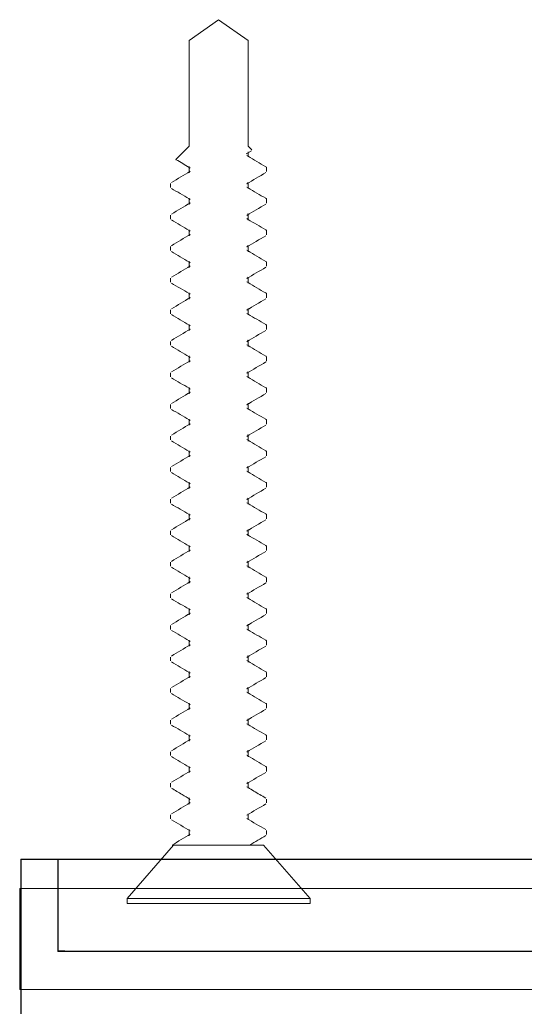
# Model space of a CAD drawing. Header units: inches. Extents: x -3.11 to 0.33, y 7.98 to 15.01.
# Drawn here: x -2.233 to -1.233, y 13.051 to 15.006 of the extents above; entities that cross this region are included whole.
import ezdxf

# ---------------------------------------------------------------- set-up
doc = ezdxf.new("R2010")
doc.units = ezdxf.units.IN
doc.header["$LTSCALE"] = 0.5
doc.header["$MEASUREMENT"] = 0
for name, color, linetype, lineweight in [('FABRIC-ROLL', 7, 'Continuous', 30), ('SHADE-BRACKET', 7, 'Continuous', 30), ('SHADE-BRACKET_SCREW', 7, 'Continuous', 5), ('SUB-BRACKET', 7, 'Continuous', 18)]:
    doc.layers.add(name, color=color, linetype=linetype, lineweight=lineweight)

# ---------------------------------------------------------------- blocks, each defined once
blk = doc.blocks.new('SCREWS-085596')
at = {"layer": 'SHADE-BRACKET_SCREW', "extrusion": (1, 6.12323e-17, 0)}
for p, q in [((-2.012, 14.7861), (-2.0703, 14.7453)), ((-2.012, 14.7861), (-1.9538, 14.7453)), ((-2.0703, 14.5361), (-2.0703, 14.7453)), ((-1.9538, 14.5361), (-1.9538, 14.7453)), ((-2.0961, 14.5103), (-2.0703, 14.5361)), ((-1.9463, 14.5286), (-1.9538, 14.5361)), ((-1.9573, 14.5206), (-1.9471, 14.5265)), ((-1.9538, 14.5226), (-1.9538, 14.5245)), ((-1.9538, 14.5144), (-1.9538, 14.5226)), ((-2.0703, 14.4846), (-2.0703, 14.4954)), ((-1.917, 14.4854), (-1.917, 14.4932)), ((-2.0703, 14.4831), (-2.0703, 14.4846)), ((-2.107, 14.4619), (-2.107, 14.4541)), ((-1.9538, 14.4627), (-1.9538, 14.4642)), ((-1.9538, 14.4519), (-1.9538, 14.4627)), ((-2.0703, 14.4221), (-2.0703, 14.4329)), ((-1.917, 14.4229), (-1.917, 14.4307)), ((-2.0703, 14.4206), (-2.0703, 14.4221)), ((-2.107, 14.3994), (-2.107, 14.3916)), ((-1.9538, 14.4002), (-1.9538, 14.4017)), ((-1.9538, 14.3894), (-1.9538, 14.4002)), ((-2.0703, 14.3596), (-2.0703, 14.3704)), ((-2.0703, 14.3581), (-2.0703, 14.3596)), ((-1.917, 14.3604), (-1.917, 14.3682)), ((-2.107, 14.3369), (-2.107, 14.3291)), ((-1.9538, 14.3377), (-1.9538, 14.3392)), ((-1.9538, 14.3269), (-1.9538, 14.3377)), ((-2.0703, 14.2971), (-2.0703, 14.3079)), ((-2.0703, 14.2956), (-2.0703, 14.2971)), ((-1.917, 14.2979), (-1.917, 14.3057)), ((-2.107, 14.2744), (-2.107, 14.2666)), ((-1.9538, 14.2752), (-1.9538, 14.2767)), ((-1.9538, 14.2644), (-1.9538, 14.2752)), ((-2.0703, 14.2346), (-2.0703, 14.2454)), ((-2.0703, 14.2331), (-2.0703, 14.2346)), ((-1.917, 14.2354), (-1.917, 14.2432)), ((-1.9538, 14.2127), (-1.9538, 14.2142)), ((-2.107, 14.2119), (-2.107, 14.2041)), ((-1.9538, 14.2019), (-1.9538, 14.2127)), ((-2.0703, 14.1721), (-2.0703, 14.1829)), ((-1.917, 14.1729), (-1.917, 14.1807)), ((-2.0703, 14.1706), (-2.0703, 14.1721)), ((-2.107, 14.1494), (-2.107, 14.1416)), ((-1.9538, 14.1502), (-1.9538, 14.1517)), ((-1.9538, 14.1394), (-1.9538, 14.1502)), ((-2.0703, 14.1096), (-2.0703, 14.1204)), ((-1.917, 14.1104), (-1.917, 14.1182)), ((-2.0703, 14.1081), (-2.0703, 14.1096)), ((-2.107, 14.0869), (-2.107, 14.0791)), ((-1.9538, 14.0877), (-1.9538, 14.0892)), ((-1.9538, 14.0769), (-1.9538, 14.0877)), ((-2.0703, 14.0471), (-2.0703, 14.0579)), ((-2.0703, 14.0456), (-2.0703, 14.0471)), ((-1.917, 14.0479), (-1.917, 14.0557)), ((-2.107, 14.0244), (-2.107, 14.0166)), ((-1.9538, 14.0252), (-1.9538, 14.0267)), ((-1.9538, 14.0144), (-1.9538, 14.0252)), ((-2.0703, 13.9846), (-2.0703, 13.9954)), ((-2.0703, 13.9831), (-2.0703, 13.9846)), ((-1.917, 13.9854), (-1.917, 13.9932)), ((-2.107, 13.9619), (-2.107, 13.9541)), ((-1.9538, 13.9627), (-1.9538, 13.9642)), ((-1.9538, 13.9519), (-1.9538, 13.9627)), ((-2.0703, 13.9221), (-2.0703, 13.9329)), ((-2.0703, 13.9206), (-2.0703, 13.9221)), ((-1.917, 13.9229), (-1.917, 13.9307)), ((-1.9538, 13.9002), (-1.9538, 13.9017)), ((-2.107, 13.8994), (-2.107, 13.8916)), ((-1.9538, 13.8894), (-1.9538, 13.9002)), ((-2.0703, 13.8596), (-2.0703, 13.8704)), ((-1.917, 13.8604), (-1.917, 13.8682)), ((-2.0703, 13.8581), (-2.0703, 13.8596)), ((-2.107, 13.8369), (-2.107, 13.8291)), ((-1.9538, 13.8377), (-1.9538, 13.8392)), ((-1.9538, 13.8269), (-1.9538, 13.8377)), ((-2.0703, 13.7971), (-2.0703, 13.8079)), ((-1.917, 13.7979), (-1.917, 13.8057)), ((-2.0703, 13.7956), (-2.0703, 13.7971)), ((-2.107, 13.7744), (-2.107, 13.7666)), ((-1.9538, 13.7752), (-1.9538, 13.7767)), ((-1.9538, 13.7644), (-1.9538, 13.7752)), ((-2.0703, 13.7346), (-2.0703, 13.7454)), ((-2.0703, 13.7331), (-2.0703, 13.7346)), ((-1.917, 13.7354), (-1.917, 13.7432)), ((-2.107, 13.7119), (-2.107, 13.7041)), ((-1.9538, 13.7127), (-1.9538, 13.7142)), ((-1.9538, 13.7019), (-1.9538, 13.7127)), ((-2.0703, 13.6721), (-2.0703, 13.6829)), ((-2.0703, 13.6706), (-2.0703, 13.6721)), ((-1.917, 13.6729), (-1.917, 13.6807)), ((-2.107, 13.6494), (-2.107, 13.6416)), ((-1.9538, 13.6502), (-1.9538, 13.6517)), ((-1.9538, 13.6394), (-1.9538, 13.6502)), ((-2.0703, 13.6096), (-2.0703, 13.6204)), ((-2.0703, 13.6081), (-2.0703, 13.6096)), ((-1.917, 13.6104), (-1.917, 13.6182)), ((-1.9538, 13.5877), (-1.9538, 13.5892)), ((-2.107, 13.5869), (-2.107, 13.5791)), ((-1.9538, 13.5769), (-1.9538, 13.5877)), ((-2.0703, 13.5471), (-2.0703, 13.5579)), ((-1.917, 13.5479), (-1.917, 13.5557)), ((-2.0703, 13.5456), (-2.0703, 13.5471)), ((-2.107, 13.5244), (-2.107, 13.5166)), ((-1.9538, 13.5252), (-1.9538, 13.5267)), ((-1.9538, 13.5144), (-1.9538, 13.5252)), ((-2.0703, 13.4846), (-2.0703, 13.4954)), ((-1.917, 13.4854), (-1.917, 13.4932)), ((-2.0703, 13.4831), (-2.0703, 13.4846)), ((-2.107, 13.4619), (-2.107, 13.4541)), ((-1.9538, 13.4627), (-1.9538, 13.4642)), ((-1.9538, 13.4519), (-1.9538, 13.4627)), ((-2.0703, 13.4221), (-2.0703, 13.4329)), ((-2.0703, 13.4206), (-2.0703, 13.4221)), ((-1.917, 13.4229), (-1.917, 13.4307)), ((-2.107, 13.3994), (-2.107, 13.3916)), ((-1.9538, 13.4002), (-1.9538, 13.4017)), ((-1.9538, 13.3894), (-1.9538, 13.4002)), ((-2.0703, 13.3596), (-2.0703, 13.3704)), ((-2.0703, 13.3581), (-2.0703, 13.3596)), ((-1.917, 13.3604), (-1.917, 13.3682)), ((-2.107, 13.3369), (-2.107, 13.3291)), ((-1.9538, 13.3377), (-1.9538, 13.3392)), ((-1.9538, 13.3269), (-1.9538, 13.3377)), ((-2.0703, 13.2971), (-2.0703, 13.3079)), ((-2.0703, 13.2956), (-2.0703, 13.2971)), ((-1.917, 13.2979), (-1.917, 13.3057)), ((-1.9538, 13.2752), (-1.9538, 13.2767)), ((-2.107, 13.2744), (-2.107, 13.2666)), ((-1.9538, 13.2644), (-1.9538, 13.2752)), ((-2.0703, 13.2331), (-2.0703, 13.2454)), ((-1.917, 13.2354), (-1.917, 13.2432)), ((-2.107, 13.2119), (-2.107, 13.2041)), ((-1.9538, 13.2019), (-1.9538, 13.2142)), ((-2.0703, 13.1706), (-2.0703, 13.1829)), ((-1.917, 13.1729), (-1.917, 13.1807)), ((-2.193, 13.0461), (-2.1009, 13.1521)), ((-2.0587, 13.1521), (-2.1037, 13.1521)), ((-2.0267, 13.1521), (-1.9232, 13.1521)), ((-1.831, 13.0461), (-1.9232, 13.1521)), ((-2.193, 13.0461), (-1.831, 13.0461)), ((-2.193, 13.0361), (-2.193, 13.0461)), ((-1.831, 13.0361), (-1.831, 13.0461)), ((-2.1421, 13.0361), (-2.193, 13.0361)), ((-2.1421, 13.0361), (-1.9825, 13.0361)), ((-1.831, 13.0361), (-1.9825, 13.0361))]:
    blk.add_line(p, q, dxfattribs=at)
at = {"layer": 'SHADE-BRACKET_SCREW'}
for points, knots in [([(-2.0961, 14.5103), (-2.0966, 14.5099), (-2.0965, 14.5094), (-2.0957, 14.509), (-2.0957, 14.509), (-2.0957, 14.509)], [0, 0, 0, 0, 0.04340202, 0.04340202, 0.04418271, 0.04418271, 0.04418271, 0.04418271]), ([(-1.9187, 14.4951), (-1.9185, 14.495), (-1.9184, 14.4949), (-1.9175, 14.4943), (-1.917, 14.4937), (-1.917, 14.4932)], [-0.04485814, -0.04485814, -0.04485814, -0.04485814, -0.03905563, -0.03905563, 0, 0, 0, 0]), ([(-2.0703, 14.4831), (-2.0703, 14.4836), (-2.0701, 14.4842), (-2.0693, 14.4852), (-2.0687, 14.4856), (-2.0679, 14.4861)], [0, 0, 0, 0, 0.02263878, 0.02263878, 0.04305706, 0.04305706, 0.04305706, 0.04305706]), ([(-1.9538, 14.4642), (-1.9538, 14.4636), (-1.954, 14.4631), (-1.9548, 14.4621), (-1.9554, 14.4617), (-1.9561, 14.4612)], [0, 0, 0, 0, 0.02263878, 0.02263878, 0.04305706, 0.04305706, 0.04305706, 0.04305706]), ([(-1.9187, 14.4326), (-1.9185, 14.4325), (-1.9183, 14.4324), (-1.9174, 14.4317), (-1.917, 14.4312), (-1.917, 14.4307)], [-0.04485565, -0.04485565, -0.04485565, -0.04485565, -0.03658698, -0.03658698, 0, 0, 0, 0]), ([(-2.0703, 14.4206), (-2.0703, 14.4211), (-2.0701, 14.4217), (-2.0693, 14.4227), (-2.0687, 14.4231), (-2.0679, 14.4236)], [0, 0, 0, 0, 0.02263878, 0.02263878, 0.04305706, 0.04305706, 0.04305706, 0.04305706]), ([(-1.9538, 14.4017), (-1.9538, 14.4011), (-1.954, 14.4006), (-1.9548, 14.3996), (-1.9554, 14.3992), (-1.9561, 14.3987)], [0, 0, 0, 0, 0.02263878, 0.02263878, 0.04305706, 0.04305706, 0.04305706, 0.04305706]), ([(-2.0703, 14.3581), (-2.0703, 14.3586), (-2.0701, 14.3592), (-2.0693, 14.3602), (-2.0687, 14.3606), (-2.0679, 14.3611)], [0, 0, 0, 0, 0.02263878, 0.02263878, 0.04305706, 0.04305706, 0.04305706, 0.04305706]), ([(-1.9187, 14.3701), (-1.9185, 14.37), (-1.9183, 14.3699), (-1.9174, 14.3692), (-1.917, 14.3687), (-1.917, 14.3682)], [-0.04485565, -0.04485565, -0.04485565, -0.04485565, -0.03658698, -0.03658698, 0, 0, 0, 0]), ([(-1.9538, 14.3392), (-1.9538, 14.3386), (-1.954, 14.3381), (-1.9548, 14.3371), (-1.9554, 14.3367), (-1.9561, 14.3362)], [0, 0, 0, 0, 0.02263878, 0.02263878, 0.04305706, 0.04305706, 0.04305706, 0.04305706]), ([(-2.0703, 14.2956), (-2.0703, 14.2961), (-2.0701, 14.2967), (-2.0693, 14.2977), (-2.0687, 14.2981), (-2.0679, 14.2986)], [0, 0, 0, 0, 0.02263878, 0.02263878, 0.04305706, 0.04305706, 0.04305706, 0.04305706]), ([(-1.9187, 14.3076), (-1.9185, 14.3075), (-1.9183, 14.3074), (-1.9174, 14.3067), (-1.917, 14.3062), (-1.917, 14.3057)], [-0.04485565, -0.04485565, -0.04485565, -0.04485565, -0.03658698, -0.03658698, 0, 0, 0, 0]), ([(-1.9538, 14.2767), (-1.9538, 14.2761), (-1.954, 14.2756), (-1.9548, 14.2746), (-1.9554, 14.2742), (-1.9561, 14.2737)], [0, 0, 0, 0, 0.02263878, 0.02263878, 0.04305706, 0.04305706, 0.04305706, 0.04305706]), ([(-2.0703, 14.2331), (-2.0703, 14.2336), (-2.0701, 14.2342), (-2.0693, 14.2352), (-2.0687, 14.2356), (-2.0679, 14.2361)], [0, 0, 0, 0, 0.02263878, 0.02263878, 0.04305706, 0.04305706, 0.04305706, 0.04305706]), ([(-1.9187, 14.2451), (-1.9185, 14.245), (-1.9183, 14.2449), (-1.9174, 14.2442), (-1.917, 14.2437), (-1.917, 14.2432)], [-0.04485565, -0.04485565, -0.04485565, -0.04485565, -0.03658698, -0.03658698, 0, 0, 0, 0]), ([(-1.9538, 14.2142), (-1.9538, 14.2136), (-1.954, 14.2131), (-1.9548, 14.2121), (-1.9554, 14.2117), (-1.9561, 14.2112)], [0, 0, 0, 0, 0.02263878, 0.02263878, 0.04305706, 0.04305706, 0.04305706, 0.04305706]), ([(-1.9187, 14.1826), (-1.9185, 14.1825), (-1.9183, 14.1824), (-1.9174, 14.1817), (-1.917, 14.1812), (-1.917, 14.1807)], [-0.04485565, -0.04485565, -0.04485565, -0.04485565, -0.03658698, -0.03658698, 0, 0, 0, 0]), ([(-2.0703, 14.1706), (-2.0703, 14.1711), (-2.0701, 14.1717), (-2.0693, 14.1727), (-2.0687, 14.1731), (-2.0679, 14.1736)], [0, 0, 0, 0, 0.02263878, 0.02263878, 0.04305706, 0.04305706, 0.04305706, 0.04305706]), ([(-1.9538, 14.1517), (-1.9538, 14.1511), (-1.954, 14.1506), (-1.9548, 14.1496), (-1.9554, 14.1492), (-1.9561, 14.1487)], [0, 0, 0, 0, 0.02263878, 0.02263878, 0.04305706, 0.04305706, 0.04305706, 0.04305706]), ([(-1.9187, 14.1201), (-1.9185, 14.12), (-1.9183, 14.1199), (-1.9174, 14.1192), (-1.917, 14.1187), (-1.917, 14.1182)], [-0.04485565, -0.04485565, -0.04485565, -0.04485565, -0.03658698, -0.03658698, 0, 0, 0, 0]), ([(-2.0703, 14.1081), (-2.0703, 14.1086), (-2.0701, 14.1092), (-2.0693, 14.1102), (-2.0687, 14.1106), (-2.0679, 14.1111)], [0, 0, 0, 0, 0.02263878, 0.02263878, 0.04305706, 0.04305706, 0.04305706, 0.04305706]), ([(-1.9538, 14.0892), (-1.9538, 14.0886), (-1.954, 14.0881), (-1.9548, 14.0871), (-1.9554, 14.0867), (-1.9561, 14.0862)], [0, 0, 0, 0, 0.02263878, 0.02263878, 0.04305706, 0.04305706, 0.04305706, 0.04305706]), ([(-1.9187, 14.0576), (-1.9185, 14.0575), (-1.9183, 14.0574), (-1.9174, 14.0567), (-1.917, 14.0562), (-1.917, 14.0557)], [-0.04485565, -0.04485565, -0.04485565, -0.04485565, -0.03658698, -0.03658698, 0, 0, 0, 0]), ([(-2.0703, 14.0456), (-2.0703, 14.0461), (-2.0701, 14.0467), (-2.0693, 14.0477), (-2.0687, 14.0481), (-2.0679, 14.0486)], [0, 0, 0, 0, 0.02263878, 0.02263878, 0.04305706, 0.04305706, 0.04305706, 0.04305706]), ([(-1.9538, 14.0267), (-1.9538, 14.0261), (-1.954, 14.0256), (-1.9548, 14.0246), (-1.9554, 14.0242), (-1.9561, 14.0237)], [0, 0, 0, 0, 0.02263878, 0.02263878, 0.04305706, 0.04305706, 0.04305706, 0.04305706]), ([(-2.0703, 13.9831), (-2.0703, 13.9836), (-2.0701, 13.9842), (-2.0693, 13.9852), (-2.0687, 13.9856), (-2.0679, 13.9861)], [0, 0, 0, 0, 0.02263878, 0.02263878, 0.04305706, 0.04305706, 0.04305706, 0.04305706]), ([(-1.9187, 13.9951), (-1.9185, 13.995), (-1.9183, 13.9949), (-1.9174, 13.9942), (-1.917, 13.9937), (-1.917, 13.9932)], [-0.04485565, -0.04485565, -0.04485565, -0.04485565, -0.03658698, -0.03658698, 0, 0, 0, 0]), ([(-1.9538, 13.9642), (-1.9538, 13.9636), (-1.954, 13.9631), (-1.9548, 13.9621), (-1.9554, 13.9617), (-1.9561, 13.9612)], [0, 0, 0, 0, 0.02263878, 0.02263878, 0.04305706, 0.04305706, 0.04305706, 0.04305706]), ([(-2.0703, 13.9206), (-2.0703, 13.9211), (-2.0701, 13.9217), (-2.0693, 13.9227), (-2.0687, 13.9231), (-2.0679, 13.9236)], [0, 0, 0, 0, 0.02263878, 0.02263878, 0.04305706, 0.04305706, 0.04305706, 0.04305706]), ([(-1.9187, 13.9326), (-1.9185, 13.9325), (-1.9183, 13.9324), (-1.9174, 13.9317), (-1.917, 13.9312), (-1.917, 13.9307)], [-0.04485565, -0.04485565, -0.04485565, -0.04485565, -0.03658698, -0.03658698, 0, 0, 0, 0]), ([(-1.9538, 13.9017), (-1.9538, 13.9011), (-1.954, 13.9006), (-1.9548, 13.8996), (-1.9554, 13.8992), (-1.9561, 13.8987)], [0, 0, 0, 0, 0.02263878, 0.02263878, 0.04305706, 0.04305706, 0.04305706, 0.04305706]), ([(-1.9187, 13.8701), (-1.9185, 13.87), (-1.9183, 13.8699), (-1.9174, 13.8692), (-1.917, 13.8687), (-1.917, 13.8682)], [-0.04485565, -0.04485565, -0.04485565, -0.04485565, -0.03658698, -0.03658698, 0, 0, 0, 0]), ([(-2.0703, 13.8581), (-2.0703, 13.8586), (-2.0701, 13.8592), (-2.0693, 13.8602), (-2.0687, 13.8606), (-2.0679, 13.8611)], [0, 0, 0, 0, 0.02263878, 0.02263878, 0.04305706, 0.04305706, 0.04305706, 0.04305706]), ([(-1.9538, 13.8392), (-1.9538, 13.8386), (-1.954, 13.8381), (-1.9548, 13.8371), (-1.9554, 13.8367), (-1.9561, 13.8362)], [0, 0, 0, 0, 0.02263878, 0.02263878, 0.04305706, 0.04305706, 0.04305706, 0.04305706]), ([(-1.9187, 13.8076), (-1.9185, 13.8075), (-1.9183, 13.8074), (-1.9174, 13.8067), (-1.917, 13.8062), (-1.917, 13.8057)], [-0.04485565, -0.04485565, -0.04485565, -0.04485565, -0.03658698, -0.03658698, 0, 0, 0, 0]), ([(-2.0703, 13.7956), (-2.0703, 13.7961), (-2.0701, 13.7967), (-2.0693, 13.7977), (-2.0687, 13.7981), (-2.0679, 13.7986)], [0, 0, 0, 0, 0.02263878, 0.02263878, 0.04305706, 0.04305706, 0.04305706, 0.04305706]), ([(-1.9538, 13.7767), (-1.9538, 13.7761), (-1.954, 13.7756), (-1.9548, 13.7746), (-1.9554, 13.7742), (-1.9561, 13.7737)], [0, 0, 0, 0, 0.02263878, 0.02263878, 0.04305706, 0.04305706, 0.04305706, 0.04305706]), ([(-1.9187, 13.7451), (-1.9185, 13.745), (-1.9183, 13.7449), (-1.9174, 13.7442), (-1.917, 13.7437), (-1.917, 13.7432)], [-0.04485565, -0.04485565, -0.04485565, -0.04485565, -0.03658698, -0.03658698, 0, 0, 0, 0]), ([(-2.0703, 13.7331), (-2.0703, 13.7336), (-2.0701, 13.7342), (-2.0693, 13.7352), (-2.0687, 13.7356), (-2.0679, 13.7361)], [0, 0, 0, 0, 0.02263878, 0.02263878, 0.04305706, 0.04305706, 0.04305706, 0.04305706]), ([(-1.9538, 13.7142), (-1.9538, 13.7136), (-1.954, 13.7131), (-1.9548, 13.7121), (-1.9554, 13.7117), (-1.9561, 13.7112)], [0, 0, 0, 0, 0.02263878, 0.02263878, 0.04305706, 0.04305706, 0.04305706, 0.04305706]), ([(-2.0703, 13.6706), (-2.0703, 13.6711), (-2.0701, 13.6717), (-2.0693, 13.6727), (-2.0687, 13.6731), (-2.0679, 13.6736)], [0, 0, 0, 0, 0.02263878, 0.02263878, 0.04305706, 0.04305706, 0.04305706, 0.04305706]), ([(-1.9187, 13.6826), (-1.9185, 13.6825), (-1.9183, 13.6824), (-1.9174, 13.6817), (-1.917, 13.6812), (-1.917, 13.6807)], [-0.04485565, -0.04485565, -0.04485565, -0.04485565, -0.03658698, -0.03658698, 0, 0, 0, 0]), ([(-1.9538, 13.6517), (-1.9538, 13.6511), (-1.954, 13.6506), (-1.9548, 13.6496), (-1.9554, 13.6492), (-1.9561, 13.6487)], [0, 0, 0, 0, 0.02263878, 0.02263878, 0.04305706, 0.04305706, 0.04305706, 0.04305706]), ([(-2.0703, 13.6081), (-2.0703, 13.6086), (-2.0701, 13.6092), (-2.0693, 13.6102), (-2.0687, 13.6106), (-2.0679, 13.6111)], [0, 0, 0, 0, 0.02263878, 0.02263878, 0.04305706, 0.04305706, 0.04305706, 0.04305706]), ([(-1.9187, 13.6201), (-1.9185, 13.62), (-1.9183, 13.6199), (-1.9174, 13.6192), (-1.917, 13.6187), (-1.917, 13.6182)], [-0.04485565, -0.04485565, -0.04485565, -0.04485565, -0.03658698, -0.03658698, 0, 0, 0, 0]), ([(-1.9538, 13.5892), (-1.9538, 13.5886), (-1.954, 13.5881), (-1.9548, 13.5871), (-1.9554, 13.5867), (-1.9561, 13.5862)], [0, 0, 0, 0, 0.02263878, 0.02263878, 0.04305706, 0.04305706, 0.04305706, 0.04305706]), ([(-1.9187, 13.5576), (-1.9185, 13.5575), (-1.9183, 13.5574), (-1.9174, 13.5567), (-1.917, 13.5562), (-1.917, 13.5557)], [-0.04485565, -0.04485565, -0.04485565, -0.04485565, -0.03658698, -0.03658698, 0, 0, 0, 0]), ([(-2.0703, 13.5456), (-2.0703, 13.5461), (-2.0701, 13.5467), (-2.0693, 13.5477), (-2.0687, 13.5481), (-2.0679, 13.5486)], [0, 0, 0, 0, 0.02263878, 0.02263878, 0.04305706, 0.04305706, 0.04305706, 0.04305706]), ([(-1.9538, 13.5267), (-1.9538, 13.5261), (-1.954, 13.5256), (-1.9548, 13.5246), (-1.9554, 13.5242), (-1.9561, 13.5237)], [0, 0, 0, 0, 0.02263878, 0.02263878, 0.04305706, 0.04305706, 0.04305706, 0.04305706]), ([(-1.9187, 13.4951), (-1.9185, 13.495), (-1.9183, 13.4949), (-1.9174, 13.4942), (-1.917, 13.4937), (-1.917, 13.4932)], [-0.04485565, -0.04485565, -0.04485565, -0.04485565, -0.03658698, -0.03658698, 0, 0, 0, 0]), ([(-2.0703, 13.4831), (-2.0703, 13.4836), (-2.0701, 13.4842), (-2.0693, 13.4852), (-2.0687, 13.4856), (-2.0679, 13.4861)], [0, 0, 0, 0, 0.02263878, 0.02263878, 0.04305706, 0.04305706, 0.04305706, 0.04305706]), ([(-1.9538, 13.4642), (-1.9538, 13.4636), (-1.954, 13.4631), (-1.9548, 13.4621), (-1.9554, 13.4617), (-1.9561, 13.4612)], [0, 0, 0, 0, 0.02263878, 0.02263878, 0.04305706, 0.04305706, 0.04305706, 0.04305706]), ([(-1.9187, 13.4326), (-1.9185, 13.4325), (-1.9183, 13.4324), (-1.9174, 13.4317), (-1.917, 13.4312), (-1.917, 13.4307)], [-0.04485565, -0.04485565, -0.04485565, -0.04485565, -0.03658698, -0.03658698, 0, 0, 0, 0]), ([(-2.0703, 13.4206), (-2.0703, 13.4211), (-2.0701, 13.4217), (-2.0693, 13.4227), (-2.0687, 13.4231), (-2.0679, 13.4236)], [0, 0, 0, 0, 0.02263878, 0.02263878, 0.04305706, 0.04305706, 0.04305706, 0.04305706]), ([(-1.9538, 13.4017), (-1.9538, 13.4011), (-1.954, 13.4006), (-1.9548, 13.3996), (-1.9554, 13.3992), (-1.9561, 13.3987)], [0, 0, 0, 0, 0.02263878, 0.02263878, 0.04305706, 0.04305706, 0.04305706, 0.04305706]), ([(-2.0703, 13.3581), (-2.0703, 13.3586), (-2.0701, 13.3592), (-2.0693, 13.3602), (-2.0687, 13.3606), (-2.0679, 13.3611)], [0, 0, 0, 0, 0.02263878, 0.02263878, 0.04305706, 0.04305706, 0.04305706, 0.04305706]), ([(-1.9187, 13.3701), (-1.9185, 13.37), (-1.9183, 13.3699), (-1.9174, 13.3692), (-1.917, 13.3687), (-1.917, 13.3682)], [-0.04485565, -0.04485565, -0.04485565, -0.04485565, -0.03658698, -0.03658698, 0, 0, 0, 0]), ([(-1.9538, 13.3392), (-1.9538, 13.3386), (-1.954, 13.3381), (-1.9548, 13.3371), (-1.9554, 13.3367), (-1.9561, 13.3362)], [0, 0, 0, 0, 0.02263878, 0.02263878, 0.04305706, 0.04305706, 0.04305706, 0.04305706]), ([(-2.0703, 13.2956), (-2.0703, 13.2961), (-2.0701, 13.2967), (-2.0693, 13.2977), (-2.0687, 13.2981), (-2.0679, 13.2986)], [0, 0, 0, 0, 0.02263878, 0.02263878, 0.04305706, 0.04305706, 0.04305706, 0.04305706]), ([(-1.9187, 13.3076), (-1.9185, 13.3075), (-1.9183, 13.3074), (-1.9174, 13.3067), (-1.917, 13.3062), (-1.917, 13.3057)], [-0.04485565, -0.04485565, -0.04485565, -0.04485565, -0.03658698, -0.03658698, 0, 0, 0, 0]), ([(-1.9538, 13.2767), (-1.9538, 13.2761), (-1.954, 13.2756), (-1.9548, 13.2746), (-1.9554, 13.2742), (-1.9561, 13.2737)], [0, 0, 0, 0, 0.02263878, 0.02263878, 0.04305706, 0.04305706, 0.04305706, 0.04305706]), ([(-2.0268, 13.1521), (-2.0322, 13.1521), (-2.0376, 13.1521), (-2.0482, 13.1521), (-2.0535, 13.1521), (-2.0587, 13.1521)], [0.00052677, 0.00052677, 0.00052677, 0.00052677, 0.041336, 0.041336, 0.08267188, 0.08267188, 0.08267188, 0.08267188])]:
    blk.add_open_spline(points, degree=3, knots=knots, dxfattribs=at)
for points in [[(-2.0703, 14.4939), (-2.0788, 14.499), (-2.0872, 14.504), (-2.0957, 14.509)], [(-1.9561, 14.5173), (-1.9553, 14.5168), (-1.9546, 14.5164), (-1.9538, 14.5159)], [(-1.9538, 14.5159), (-1.9421, 14.5089), (-1.9304, 14.502), (-1.9187, 14.4951)], [(-2.0679, 14.4925), (-2.0687, 14.493), (-2.0695, 14.4934), (-2.0703, 14.4939)], [(-2.1054, 14.4638), (-2.0929, 14.4712), (-2.0804, 14.4786), (-2.0679, 14.4861)], [(-1.9187, 14.4835), (-1.9312, 14.4761), (-1.9437, 14.4687), (-1.9561, 14.4612)], [(-2.0703, 14.4314), (-2.082, 14.4384), (-2.0937, 14.4453), (-2.1054, 14.4522)], [(-1.9561, 14.4548), (-1.9553, 14.4543), (-1.9546, 14.4539), (-1.9538, 14.4534)], [(-1.9538, 14.4534), (-1.9421, 14.4464), (-1.9304, 14.4395), (-1.9187, 14.4326)], [(-2.0679, 14.43), (-2.0687, 14.4305), (-2.0695, 14.4309), (-2.0703, 14.4314)], [(-2.1054, 14.4013), (-2.0929, 14.4087), (-2.0804, 14.4161), (-2.0679, 14.4236)], [(-1.9187, 14.421), (-1.9312, 14.4136), (-1.9437, 14.4062), (-1.9561, 14.3987)], [(-1.9561, 14.3923), (-1.9553, 14.3918), (-1.9546, 14.3914), (-1.9538, 14.3909)], [(-1.9538, 14.3909), (-1.9421, 14.3839), (-1.9304, 14.377), (-1.9187, 14.3701)], [(-2.0703, 14.3689), (-2.082, 14.3759), (-2.0937, 14.3828), (-2.1054, 14.3897)], [(-2.1054, 14.3388), (-2.0929, 14.3462), (-2.0804, 14.3536), (-2.0679, 14.3611)], [(-2.0679, 14.3675), (-2.0687, 14.368), (-2.0695, 14.3684), (-2.0703, 14.3689)], [(-1.9187, 14.3585), (-1.9312, 14.3511), (-1.9437, 14.3437), (-1.9561, 14.3362)], [(-2.0703, 14.3064), (-2.082, 14.3134), (-2.0937, 14.3203), (-2.1054, 14.3272)], [(-1.9561, 14.3298), (-1.9553, 14.3293), (-1.9546, 14.3289), (-1.9538, 14.3284)], [(-1.9538, 14.3284), (-1.9421, 14.3214), (-1.9304, 14.3145), (-1.9187, 14.3076)], [(-2.1054, 14.2763), (-2.0929, 14.2837), (-2.0804, 14.2911), (-2.0679, 14.2986)], [(-2.0679, 14.305), (-2.0687, 14.3055), (-2.0695, 14.3059), (-2.0703, 14.3064)], [(-1.9187, 14.296), (-1.9312, 14.2886), (-1.9437, 14.2812), (-1.9561, 14.2737)], [(-2.0703, 14.2439), (-2.082, 14.2509), (-2.0937, 14.2578), (-2.1054, 14.2647)], [(-1.9561, 14.2673), (-1.9553, 14.2668), (-1.9546, 14.2664), (-1.9538, 14.2659)], [(-1.9538, 14.2659), (-1.9421, 14.2589), (-1.9304, 14.252), (-1.9187, 14.2451)], [(-2.1054, 14.2138), (-2.0929, 14.2212), (-2.0804, 14.2286), (-2.0679, 14.2361)], [(-2.0679, 14.2425), (-2.0687, 14.243), (-2.0695, 14.2434), (-2.0703, 14.2439)], [(-1.9187, 14.2335), (-1.9312, 14.2261), (-1.9437, 14.2187), (-1.9561, 14.2112)], [(-2.0703, 14.1814), (-2.082, 14.1884), (-2.0937, 14.1953), (-2.1054, 14.2022)], [(-1.9561, 14.2048), (-1.9553, 14.2043), (-1.9546, 14.2039), (-1.9538, 14.2034)], [(-1.9538, 14.2034), (-1.9421, 14.1964), (-1.9304, 14.1895), (-1.9187, 14.1826)], [(-2.0679, 14.18), (-2.0687, 14.1805), (-2.0695, 14.1809), (-2.0703, 14.1814)], [(-2.1054, 14.1513), (-2.0929, 14.1587), (-2.0804, 14.1661), (-2.0679, 14.1736)], [(-1.9187, 14.171), (-1.9312, 14.1636), (-1.9437, 14.1562), (-1.9561, 14.1487)], [(-2.0703, 14.1189), (-2.082, 14.1259), (-2.0937, 14.1328), (-2.1054, 14.1397)], [(-1.9561, 14.1423), (-1.9553, 14.1418), (-1.9546, 14.1414), (-1.9538, 14.1409)], [(-1.9538, 14.1409), (-1.9421, 14.1339), (-1.9304, 14.127), (-1.9187, 14.1201)], [(-2.0679, 14.1175), (-2.0687, 14.118), (-2.0695, 14.1184), (-2.0703, 14.1189)], [(-2.1054, 14.0888), (-2.0929, 14.0962), (-2.0804, 14.1036), (-2.0679, 14.1111)], [(-1.9187, 14.1085), (-1.9312, 14.1011), (-1.9437, 14.0937), (-1.9561, 14.0862)], [(-2.0703, 14.0564), (-2.082, 14.0634), (-2.0937, 14.0703), (-2.1054, 14.0772)], [(-1.9561, 14.0798), (-1.9553, 14.0793), (-1.9546, 14.0789), (-1.9538, 14.0784)], [(-1.9538, 14.0784), (-1.9421, 14.0714), (-1.9304, 14.0645), (-1.9187, 14.0576)], [(-2.1054, 14.0263), (-2.0929, 14.0337), (-2.0804, 14.0411), (-2.0679, 14.0486)], [(-2.0679, 14.055), (-2.0687, 14.0555), (-2.0695, 14.0559), (-2.0703, 14.0564)], [(-1.9187, 14.046), (-1.9312, 14.0386), (-1.9437, 14.0312), (-1.9561, 14.0237)], [(-2.0703, 13.9939), (-2.082, 14.0009), (-2.0937, 14.0078), (-2.1054, 14.0147)], [(-1.9561, 14.0173), (-1.9553, 14.0168), (-1.9546, 14.0164), (-1.9538, 14.0159)], [(-1.9538, 14.0159), (-1.9421, 14.0089), (-1.9304, 14.002), (-1.9187, 13.9951)], [(-2.1054, 13.9638), (-2.0929, 13.9712), (-2.0804, 13.9786), (-2.0679, 13.9861)], [(-2.0679, 13.9925), (-2.0687, 13.993), (-2.0695, 13.9934), (-2.0703, 13.9939)], [(-1.9187, 13.9835), (-1.9312, 13.9761), (-1.9437, 13.9687), (-1.9561, 13.9612)], [(-2.0703, 13.9314), (-2.082, 13.9384), (-2.0937, 13.9453), (-2.1054, 13.9522)], [(-1.9561, 13.9548), (-1.9553, 13.9543), (-1.9546, 13.9539), (-1.9538, 13.9534)], [(-1.9538, 13.9534), (-1.9421, 13.9464), (-1.9304, 13.9395), (-1.9187, 13.9326)], [(-2.1054, 13.9013), (-2.0929, 13.9087), (-2.0804, 13.9161), (-2.0679, 13.9236)], [(-2.0679, 13.93), (-2.0687, 13.9305), (-2.0695, 13.9309), (-2.0703, 13.9314)], [(-1.9187, 13.921), (-1.9312, 13.9136), (-1.9437, 13.9062), (-1.9561, 13.8987)], [(-2.0703, 13.8689), (-2.082, 13.8759), (-2.0937, 13.8828), (-2.1054, 13.8897)], [(-1.9561, 13.8923), (-1.9553, 13.8918), (-1.9546, 13.8914), (-1.9538, 13.8909)], [(-1.9538, 13.8909), (-1.9421, 13.8839), (-1.9304, 13.877), (-1.9187, 13.8701)], [(-2.0679, 13.8675), (-2.0687, 13.868), (-2.0695, 13.8684), (-2.0703, 13.8689)], [(-2.1054, 13.8388), (-2.0929, 13.8462), (-2.0804, 13.8536), (-2.0679, 13.8611)], [(-1.9187, 13.8585), (-1.9312, 13.8511), (-1.9437, 13.8437), (-1.9561, 13.8362)], [(-2.0703, 13.8064), (-2.082, 13.8134), (-2.0937, 13.8203), (-2.1054, 13.8272)], [(-1.9561, 13.8298), (-1.9553, 13.8293), (-1.9546, 13.8289), (-1.9538, 13.8284)], [(-1.9538, 13.8284), (-1.9421, 13.8214), (-1.9304, 13.8145), (-1.9187, 13.8076)], [(-2.0679, 13.805), (-2.0687, 13.8055), (-2.0695, 13.8059), (-2.0703, 13.8064)], [(-2.1054, 13.7763), (-2.0929, 13.7837), (-2.0804, 13.7911), (-2.0679, 13.7986)], [(-1.9187, 13.796), (-1.9312, 13.7886), (-1.9437, 13.7812), (-1.9561, 13.7737)], [(-2.0703, 13.7439), (-2.082, 13.7509), (-2.0937, 13.7578), (-2.1054, 13.7647)], [(-1.9561, 13.7673), (-1.9553, 13.7668), (-1.9546, 13.7664), (-1.9538, 13.7659)], [(-1.9538, 13.7659), (-1.9421, 13.7589), (-1.9304, 13.752), (-1.9187, 13.7451)], [(-2.1054, 13.7138), (-2.0929, 13.7212), (-2.0804, 13.7286), (-2.0679, 13.7361)], [(-2.0679, 13.7425), (-2.0687, 13.743), (-2.0695, 13.7434), (-2.0703, 13.7439)], [(-1.9187, 13.7335), (-1.9312, 13.7261), (-1.9437, 13.7187), (-1.9561, 13.7112)], [(-2.0703, 13.6814), (-2.082, 13.6884), (-2.0937, 13.6953), (-2.1054, 13.7022)], [(-1.9561, 13.7048), (-1.9553, 13.7043), (-1.9546, 13.7039), (-1.9538, 13.7034)], [(-1.9538, 13.7034), (-1.9421, 13.6964), (-1.9304, 13.6895), (-1.9187, 13.6826)], [(-2.1054, 13.6513), (-2.0929, 13.6587), (-2.0804, 13.6661), (-2.0679, 13.6736)], [(-2.0679, 13.68), (-2.0687, 13.6805), (-2.0695, 13.6809), (-2.0703, 13.6814)], [(-1.9187, 13.671), (-1.9312, 13.6636), (-1.9437, 13.6562), (-1.9561, 13.6487)], [(-2.0703, 13.6189), (-2.082, 13.6259), (-2.0937, 13.6328), (-2.1054, 13.6397)], [(-1.9561, 13.6423), (-1.9553, 13.6418), (-1.9546, 13.6414), (-1.9538, 13.6409)], [(-1.9538, 13.6409), (-1.9421, 13.6339), (-1.9304, 13.627), (-1.9187, 13.6201)], [(-2.1054, 13.5888), (-2.0929, 13.5962), (-2.0804, 13.6036), (-2.0679, 13.6111)], [(-2.0679, 13.6175), (-2.0687, 13.618), (-2.0695, 13.6184), (-2.0703, 13.6189)], [(-1.9187, 13.6085), (-1.9312, 13.6011), (-1.9437, 13.5937), (-1.9561, 13.5862)], [(-2.0703, 13.5564), (-2.082, 13.5634), (-2.0937, 13.5703), (-2.1054, 13.5772)], [(-1.9561, 13.5798), (-1.9553, 13.5793), (-1.9546, 13.5789), (-1.9538, 13.5784)], [(-1.9538, 13.5784), (-1.9421, 13.5714), (-1.9304, 13.5645), (-1.9187, 13.5576)], [(-2.0679, 13.555), (-2.0687, 13.5555), (-2.0695, 13.5559), (-2.0703, 13.5564)], [(-2.1054, 13.5263), (-2.0929, 13.5337), (-2.0804, 13.5411), (-2.0679, 13.5486)], [(-1.9187, 13.546), (-1.9312, 13.5386), (-1.9437, 13.5312), (-1.9561, 13.5237)], [(-2.0703, 13.4939), (-2.082, 13.5009), (-2.0937, 13.5078), (-2.1054, 13.5147)], [(-1.9561, 13.5173), (-1.9553, 13.5168), (-1.9546, 13.5164), (-1.9538, 13.5159)], [(-1.9538, 13.5159), (-1.9421, 13.5089), (-1.9304, 13.502), (-1.9187, 13.4951)], [(-2.0679, 13.4925), (-2.0687, 13.493), (-2.0695, 13.4934), (-2.0703, 13.4939)], [(-2.1054, 13.4638), (-2.0929, 13.4712), (-2.0804, 13.4786), (-2.0679, 13.4861)], [(-1.9187, 13.4835), (-1.9312, 13.4761), (-1.9437, 13.4687), (-1.9561, 13.4612)], [(-2.0703, 13.4314), (-2.082, 13.4384), (-2.0937, 13.4453), (-2.1054, 13.4522)], [(-1.9561, 13.4548), (-1.9553, 13.4543), (-1.9546, 13.4539), (-1.9538, 13.4534)], [(-1.9538, 13.4534), (-1.9421, 13.4464), (-1.9304, 13.4395), (-1.9187, 13.4326)], [(-2.1054, 13.4013), (-2.0929, 13.4087), (-2.0804, 13.4161), (-2.0679, 13.4236)], [(-2.0679, 13.43), (-2.0687, 13.4305), (-2.0695, 13.4309), (-2.0703, 13.4314)], [(-1.9187, 13.421), (-1.9312, 13.4136), (-1.9437, 13.4062), (-1.9561, 13.3987)], [(-2.0703, 13.3689), (-2.082, 13.3759), (-2.0937, 13.3828), (-2.1054, 13.3897)], [(-1.9561, 13.3923), (-1.9553, 13.3918), (-1.9546, 13.3914), (-1.9538, 13.3909)], [(-1.9538, 13.3909), (-1.9421, 13.3839), (-1.9304, 13.377), (-1.9187, 13.3701)], [(-2.1054, 13.3388), (-2.0929, 13.3462), (-2.0804, 13.3536), (-2.0679, 13.3611)], [(-2.0679, 13.3675), (-2.0687, 13.368), (-2.0695, 13.3684), (-2.0703, 13.3689)], [(-1.9187, 13.3585), (-1.9312, 13.3511), (-1.9437, 13.3437), (-1.9561, 13.3362)], [(-2.0703, 13.3064), (-2.082, 13.3134), (-2.0937, 13.3203), (-2.1054, 13.3272)], [(-1.9561, 13.3298), (-1.9553, 13.3293), (-1.9546, 13.3289), (-1.9538, 13.3284)], [(-1.9538, 13.3284), (-1.9421, 13.3214), (-1.9304, 13.3145), (-1.9187, 13.3076)], [(-2.1054, 13.2763), (-2.0929, 13.2837), (-2.0804, 13.2911), (-2.0679, 13.2986)], [(-2.0679, 13.305), (-2.0687, 13.3055), (-2.0695, 13.3059), (-2.0703, 13.3064)], [(-1.9187, 13.296), (-1.9312, 13.2886), (-1.9437, 13.2812), (-1.9561, 13.2737)], [(-2.0841, 13.2521), (-2.0912, 13.2564), (-2.0983, 13.2605), (-2.1054, 13.2647)], [(-1.9561, 13.2673), (-1.9553, 13.2668), (-1.9546, 13.2664), (-1.9538, 13.2659)], [(-1.9538, 13.2659), (-1.9461, 13.2613), (-1.9384, 13.2567), (-1.9307, 13.2521)], [(-2.0679, 13.2425), (-2.0733, 13.2457), (-2.0787, 13.2489), (-2.0841, 13.2521)], [(-1.9307, 13.2521), (-1.9267, 13.2498), (-1.9227, 13.2474), (-1.9187, 13.2451)], [(-2.1054, 13.2138), (-2.0929, 13.2212), (-2.0804, 13.2286), (-2.0679, 13.2361)], [(-1.9187, 13.2335), (-1.9312, 13.2261), (-1.9437, 13.2187), (-1.9561, 13.2112)], [(-2.0679, 13.18), (-2.0804, 13.1875), (-2.0929, 13.1949), (-2.1054, 13.2022)], [(-1.9561, 13.2048), (-1.9437, 13.1973), (-1.9312, 13.1899), (-1.9187, 13.1826)], [(-2.104, 13.1521), (-2.092, 13.1592), (-2.0799, 13.1664), (-2.0679, 13.1736)], [(-1.9187, 13.171), (-1.9293, 13.1647), (-1.9399, 13.1585), (-1.9504, 13.1521)], [(-2.104, 13.1521), (-2.104, 13.1521), (-2.1039, 13.1521), (-2.1037, 13.1521)], [(-2.0268, 13.1521), (-2.0268, 13.1521), (-2.0267, 13.1521), (-2.0267, 13.1521)]]:
    blk.add_open_spline(points, degree=3, dxfattribs=at)
blk = doc.blocks.new('SHADE-BRACKET-085596')
at = {"layer": 'SHADE-BRACKET', "extrusion": (1, 6.12323e-17, 0)}
for p, q in [((-2.4033, 13.1241), (-2.3303, 13.1241)), ((-2.4033, 13.1241), (-2.4033, 13.0661)), ((-2.3303, 13.1241), (-2.3303, 13.0661)), ((-2.3303, 13.1241), (-0.4803, 13.1241)), ((-2.4033, 13.0661), (-2.4033, 12.8661)), ((-2.3303, 13.0661), (-2.3303, 12.9411)), ((-2.3159, 12.9421), (-2.3303, 12.9421)), ((-2.3293, 12.9411), (-2.3303, 12.9421)), ((-0.4972, 12.9411), (-2.3303, 12.9411)), ((-2.3153, 12.9411), (-2.3293, 12.9411)), ((-2.4033, 12.8661), (-2.4033, 12.3359))]:
    blk.add_line(p, q, dxfattribs=at)
at = {"layer": 'SHADE-BRACKET'}
for points in [[(-2.3159, 12.9421), (-2.3158, 12.942), (-2.3157, 12.9418), (-2.3156, 12.9416)], [(-2.3156, 12.9416), (-2.3155, 12.9415), (-2.3154, 12.9413), (-2.3153, 12.9411)]]:
    blk.add_open_spline(points, degree=3, dxfattribs=at)
blk = doc.blocks.new('SUB-BRACKET-085596')
at = {"layer": 'SUB-BRACKET', "extrusion": (1, 6.12323e-17, 0)}
for p, q in [((-0.4053, 13.0661), (-2.4053, 13.0661)), ((-2.4053, 13.0661), (-2.4053, 12.8661)), ((-0.4053, 13.0661), (-0.4053, 12.8661)), ((-0.4053, 12.8661), (-2.4053, 12.8661))]:
    blk.add_line(p, q, dxfattribs=at)
blk = doc.blocks.new('ROLL-085596')
at = {"layer": 'SHADE-BRACKET'}
blk.add_blockref('SHADE-BRACKET-085596', (0, 0), dxfattribs=at)
at = {"layer": 'SUB-BRACKET'}
blk.add_blockref('SUB-BRACKET-085596', (0, 0), dxfattribs=at)
blk = doc.blocks.new('SYSTEM-085596')
at = {"layer": 'FABRIC-ROLL'}
blk.add_blockref('ROLL-085596', (0, 0), dxfattribs=at)
at = {"layer": 'SHADE-BRACKET_SCREW'}
blk.add_blockref('SCREWS-085596', (0, 0), dxfattribs=at)

msp = doc.modelspace()

# ---------------------------------------------------------------- block references
at = {"layer": 'SHADE-BRACKET'}
msp.add_blockref('SYSTEM-085596', (0.1726, 0.2197), dxfattribs=at)

doc.saveas('drawing.dxf')
